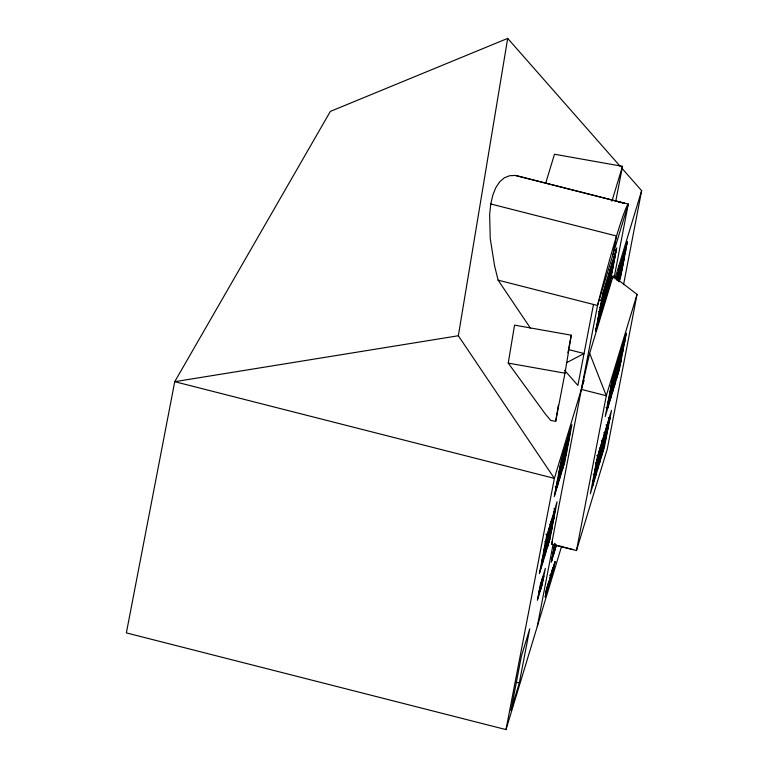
<?xml version="1.0" encoding="UTF-8"?>
<svg xmlns="http://www.w3.org/2000/svg" width="768" height="768" viewBox="0 0 768 768"><rect width="100%" height="100%" fill="white"/><g stroke="black" fill="none" stroke-linecap="round" stroke-linejoin="round"><path stroke-width="1.15" d="M612.912 278.227L613.085 276.048L637.046 294.365L607.229 449.165L576.48 550.55L551.558 544.195L597.523 305.482A99.302 5.136 -75.7 0 1 627.187 205.67L628.253 204.182M624.221 203.155L515.482 175.459L509.597 175.718L504.278 177.859L499.67 181.843L495.84 187.584L492.864 195.005L490.781 203.981L489.648 214.339L490.234 238.502L494.592 265.862L498.106 280.157L530.64 328.474M505.997 729.6L554.371 478.378L458.342 335.75L507.686 38.4L330.355 111.408L174.739 381.686L126.365 632.899L505.997 729.6L561.629 546.202M508.243 363.11L514.55 325.123L571.267 335.194L564.96 373.181L555.686 421.334L550.742 420.461L545.155 413.77L508.243 363.11L564.96 373.181M555.686 421.334L558.365 405.216M567.878 352.81L568.33 350.458M568.781 348.115L571.267 335.194M546.624 536.17L539.414 573.648L549.859 539.203L557.078 501.725L546.643 536.352M561.456 459.149L554.246 496.627L564.691 462.182L571.91 424.704L561.475 459.331M519.293 682.973L529.728 628.81L521.347 656.438L510.912 710.602L519.293 682.973L515.962 682.128M543.994 550.109L547.795 535.171M549.187 527.971L547.786 534.979L546.067 534.547M554.563 495.206L561.398 469.123L557.107 486.826M562.627 458.15L558.826 473.088M562.618 457.958L564.019 450.95M542.275 563.846L546.566 546.144L539.731 572.227M550.205 527.242L546.538 541.718M551.587 520.042L550.33 526.598L545.261 543.552M559.181 476.083L563.462 458.381L556.637 484.464M565.037 450.221L561.37 464.698M566.419 443.021L565.162 449.578L560.093 466.531M550.608 525.686L551.866 519.13M565.44 448.666L566.698 442.118M593.491 304.454L577.891 385.44L564.566 370.291M549.427 536.342L551.309 526.56L547.027 544.272L549.427 536.342L547.718 535.901M553.834 508.944L555.552 509.376L550.483 526.33L549.216 532.886L552.883 518.4M553.008 517.757L554.266 511.21M564.259 459.322L566.141 449.539L561.859 467.251L564.259 459.322L562.55 458.88M567.715 441.379L564.048 455.866L565.315 449.309L570.384 432.355M567.84 440.736L569.098 434.189M550.042 524.064L551.76 524.506L553.018 517.949M553.142 517.306L554.41 510.749M567.85 440.928L566.592 447.485L568.992 439.555M567.974 440.285L569.242 433.728M540.317 584.976L537.36 600.298L542.4 583.699L545.347 568.378L540.317 585.187M542.64 577.555L539.04 591.869M542.774 577.114L541.488 583.786L543.802 576.154M615.706 201.552L622.493 166.32L554.477 154.243L545.606 183.485M537.293 626.429L553.056 544.56M554.87 543.581L551.261 562.32L556.368 545.453M601.555 300.634L604.954 287.03M554.88 543.706L553.632 550.224L555.331 544.627M545.357 596.477L546.806 588.941L550.838 575.635L549.869 575.395M601.997 302.381L597.974 319.219L604.262 294.922M605.952 286.118L600.163 307.834L603.686 293.818M603.686 293.578L607.219 279.562M556.176 544.954L553.718 553.853M600.71 299.933L602.429 300.374L609.6 271.699M545.731 591.802L548.419 582.931L549.389 583.181L550.982 575.174L554.918 562.186M602.621 303.888L608.909 279.59L604.886 296.429L603.168 295.997M604.81 292.502L608.342 278.486M608.342 278.256L611.866 264.24M612.902 254.794L616.522 236.006L490.781 203.981M550.205 577.056L552.912 567.322M609.216 278.227L612.115 263.194M610.848 269.981L614.246 256.378L612.989 262.925M609.408 281.51L611.29 271.728L607.267 288.566L609.408 281.51L607.699 281.069M613.114 262.522L616.512 248.909L609.466 277.181L612.864 263.568M609.533 281.098L613.555 264.269L609.533 281.098L607.814 280.666M612.989 263.165L611.722 269.722L615.13 256.109M614.141 277.526L628.272 204.096L515.482 175.459M616.31 279.427L616.982 275.914M616.368 279.379L627.427 241.469L620.208 278.947M617.107 280.378L620.563 266.986M619.536 267.715L616.762 279.254M618.01 280.752L621.667 266.304M617.232 280.33L622.224 258.883M618.758 281.395L619.738 276.595M619.786 276.086L624.211 257.923L622.33 267.706L618.413 280.618M624.768 250.493L620.957 265.43M619.229 281.846L622.138 268.666M622.118 264.25L625.786 249.763L619.574 272.63M627.168 242.573L623.501 257.05M623.549 284.602L641.635 190.694L621.936 168.298M576.48 550.55L606.298 395.741L637.046 294.365M597.542 456.355L590.323 493.834L604.33 447.293M592.771 485.414L594.653 475.632M594.893 470.342L598.291 456.73L596.16 463.786M596.275 463.142L599.683 449.539M592.896 485.002L594.778 475.229M594.96 474.259L598.982 457.43L597.101 467.213L595.392 466.771M599.808 449.126L598.541 455.683L601.939 442.07M607.776 407.741L611.798 390.902L609.917 400.685M595.037 477.946L596.918 468.173M599.299 455.827L600.557 449.27L597.158 462.883L599.299 455.827L597.581 455.386M595.277 477.139L597.168 467.357M597.35 466.397L601.373 449.558M602.189 441.264L600.931 447.821L604.454 433.805M610.157 399.869L614.179 383.04M597.418 470.083L599.424 459.898M602.947 441.408L599.539 455.011L605.203 433.949M599.683 462.624L603.878 441.293L606.019 434.237M603.946 440.736L606.835 425.702M618.826 363.466L621.715 348.432M602.074 454.762L604.08 444.576M604.138 444.019L608.285 426.778M604.195 439.69L609.859 418.618M605.578 432.49L609.101 418.474M604.272 447.85L611.491 410.371L597.542 456.586M619.152 370.579L626.371 333.101L612.422 379.085L605.203 416.563L619.21 370.032L617.501 369.59M589.651 353.328L581.366 389.395L606.298 395.741L589.651 353.328L613.085 276.048M611.914 201.178L622.493 166.32M628.272 204.096L597.523 305.482L498.106 280.157M606.077 285.955L610.598 270.797M606.643 287.05L598.166 322.493M599.923 313.123L595.901 329.952L602.189 305.664M602.438 304.848L604.579 297.792M600.557 314.63L606.835 290.333L602.813 307.171M582.058 387.11L554.371 478.378L174.739 381.686L458.342 335.75M582.749 384.835L584.131 380.275M614.899 278.851L641.635 190.694M618.278 274.272L620.678 266.342L618.97 265.91M616.982 278.765L618.019 275.366M620.832 266.074L623.242 258.144M558.518 474.691L560.918 466.762M568.685 441.158L564.403 458.87L566.803 450.941M617.616 279.677L618.989 275.146M556.445 485.434L558.854 477.504M566.621 451.901L562.33 469.603L564.739 461.683L563.021 461.242M551.76 524.506L554.16 516.576M543.686 551.712L546.086 543.782M553.853 518.179L549.571 535.882L551.971 527.962M541.805 561.485L548.63 535.402L544.349 553.104M541.613 562.454L544.022 554.525M551.789 528.922L547.498 546.624L549.907 538.704M551.558 544.195L552.49 541.104M538.906 592.522L541.229 584.88L537.629 599.194M543.677 576.806L540.077 591.12L542.39 583.488L540.672 583.046M549.389 583.181L548.563 582.47M553.555 569.539L545.194 597.091L546.749 589.046L555.101 561.494L553.469 569.722L552.499 569.472M612.422 379.325L614.563 372.269L611.155 385.872M619.21 356.947L615.811 370.55L621.475 349.478M621.715 348.672L623.856 341.616M626.122 334.157L620.458 355.229M618.067 363.091L620.208 356.035M622.714 347.76L624.854 340.704M611.03 386.525L613.171 379.469L609.773 393.072M617.827 364.138L614.419 377.75L620.083 356.678M620.333 355.872L622.474 348.816M624.73 341.357L619.066 362.419M616.685 370.291L618.826 363.235M621.331 354.96L623.472 347.904M609.466 394.675L611.606 387.619L607.584 404.458M616.253 372.298L612.23 389.136L618.518 364.838M620.899 356.966L618.758 364.022L614.563 385.354L612.845 384.922M623.165 349.507L616.877 373.805M614.496 381.667L616.627 374.621M619.142 366.346L621.283 359.29M607.392 405.418L609.533 398.362L607.651 408.144L605.933 407.712M616.445 375.581L612.298 392.822L610.589 392.381M616.694 374.765L618.835 367.709M621.091 360.25L616.944 377.491L615.235 377.059M603.187 440.352L605.328 433.306L603.619 432.864M607.843 425.03L609.984 417.974L608.266 417.542M605.453 433.133L607.594 426.077M601.805 447.552L603.946 440.496L602.227 440.064M606.451 432.23L608.592 425.174M594.586 471.946L596.726 464.89L594.845 474.672L593.126 474.23M603.638 442.099L599.491 459.341L597.773 458.909M592.512 482.688L606.403 436.56M566.755 362.621L584.045 353.52L568.954 349.68M618.317 202.138L624.24 203.069M622.81 255.878L624.518 256.32M612.154 262.224L613.862 262.666M620.611 267.264L622.33 267.706M609.888 269.683L611.606 270.125M617.587 273.101L619.296 273.542M609.955 273.61L611.674 274.051M618.547 278.006L620.256 278.448M607.507 277.555L609.216 277.987L607.075 285.043L605.366 284.611M605.242 285.014L606.95 285.446M605.309 288.941L607.027 289.373M602.851 292.877L604.57 293.318M603.043 296.4L604.762 296.832M600.595 300.336L602.304 300.778M600.662 304.262L602.371 304.704L600.24 311.75L598.522 311.318M598.397 311.722L600.115 312.163M615.36 376.646L617.069 377.088M610.704 391.978L612.422 392.41M606 425.002L607.718 425.434M604.618 432.192L606.326 432.634M601.354 440.323L603.072 440.765M599.971 447.523L601.68 447.955M600.038 451.45L601.757 451.882M596.707 455.654L598.416 456.086M595.315 462.845L597.034 463.286M559.862 467.722L561.581 468.163M557.798 478.464L559.517 478.896M555.254 486.845L556.973 487.286M549.907 524.525L551.626 524.957M546.211 534.086L547.92 534.528M544.685 541.738L546.403 542.179M552.125 544.234L572.976 549.542M542.966 555.485L544.685 555.917M550.013 574.925L550.982 575.174M507.686 38.4L620.362 166.502M546.845 545.232L544.954 555.014L549.245 537.302L546.845 545.232M561.677 468.211L559.786 477.994L564.077 460.282L561.677 468.211M602.813 293.846L595.594 331.325L609.542 285.341L616.762 247.862L602.813 293.846M553.44 551.184L551.558 560.966L555.485 544.464L553.44 551.184M607.085 289.526L605.203 299.309L609.226 282.47L607.085 289.526M609.35 282.067L607.469 291.84L611.491 275.011L609.35 282.067M611.722 387.216L609.84 396.998L613.862 380.16L611.722 387.216M613.296 379.056L612.038 385.613L615.437 372.01L613.296 379.056M614.678 371.866L613.421 378.413L616.819 364.81L614.678 371.866"/></g></svg>
